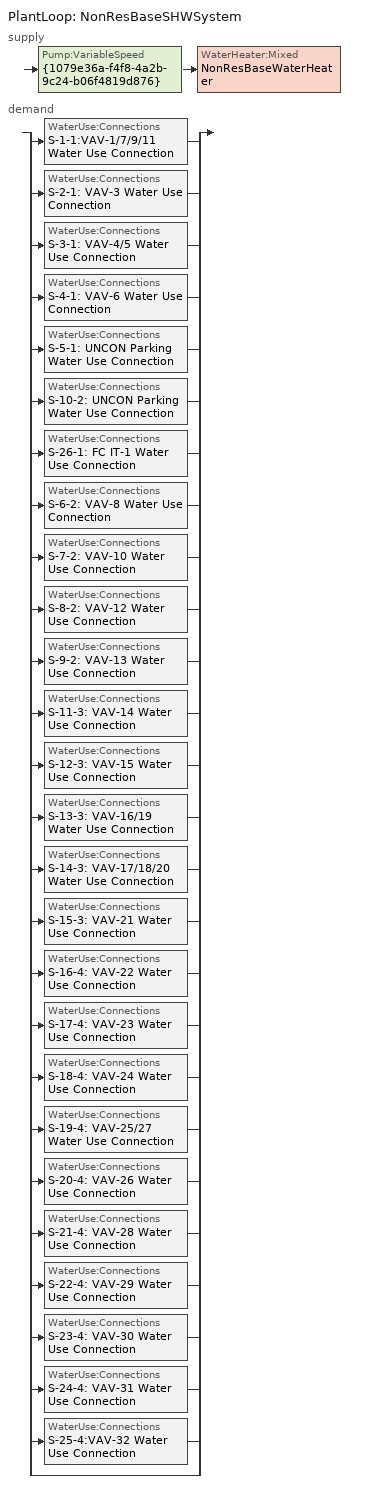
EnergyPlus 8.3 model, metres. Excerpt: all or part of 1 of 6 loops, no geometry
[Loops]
PlantLoop 'NonResBaseSHWSystem'
 supply: Pump:VariableSpeed '{1079e36a-f4f8-4a2b-9c24-b06f4819d876}' > WaterHeater:Mixed 'NonResBaseWaterHeater'
 demand: split
  | WaterUse:Connections 'S-1-1:VAV-1/7/9/11 Water Use Connection'
  | WaterUse:Connections 'S-2-1: VAV-3 Water Use Connection'
  | WaterUse:Connections 'S-3-1: VAV-4/5 Water Use Connection'
  | WaterUse:Connections 'S-4-1: VAV-6 Water Use Connection'
  | WaterUse:Connections 'S-5-1: UNCON Parking Water Use Connection'
  | WaterUse:Connections 'S-10-2: UNCON Parking Water Use Connection'
  | WaterUse:Connections 'S-26-1: FC IT-1 Water Use Connection'
  | WaterUse:Connections 'S-6-2: VAV-8 Water Use Connection'
  | WaterUse:Connections 'S-7-2: VAV-10 Water Use Connection'
  | WaterUse:Connections 'S-8-2: VAV-12 Water Use Connection'
  | WaterUse:Connections 'S-9-2: VAV-13 Water Use Connection'
  | WaterUse:Connections 'S-11-3: VAV-14 Water Use Connection'
  | WaterUse:Connections 'S-12-3: VAV-15 Water Use Connection'
  | WaterUse:Connections 'S-13-3: VAV-16/19 Water Use Connection'
  | WaterUse:Connections 'S-14-3: VAV-17/18/20 Water Use Connection'
  | WaterUse:Connections 'S-15-3: VAV-21 Water Use Connection'
  | WaterUse:Connections 'S-16-4: VAV-22 Water Use Connection'
  | WaterUse:Connections 'S-17-4: VAV-23 Water Use Connection'
  | WaterUse:Connections 'S-18-4: VAV-24 Water Use Connection'
  | WaterUse:Connections 'S-19-4: VAV-25/27 Water Use Connection'
  | WaterUse:Connections 'S-20-4: VAV-26 Water Use Connection'
  | WaterUse:Connections 'S-21-4: VAV-28 Water Use Connection'
  | WaterUse:Connections 'S-22-4: VAV-29 Water Use Connection'
  | WaterUse:Connections 'S-23-4: VAV-30 Water Use Connection'
  | WaterUse:Connections 'S-24-4: VAV-31 Water Use Connection'
  | WaterUse:Connections 'S-25-4:VAV-32 Water Use Connection'
  | bypass
[PlantLoop]
NonResBaseSHWSystem: Fluid Type=Water; Plant Equipment Operation Scheme=NonResBaseSHWSystem Operation Schemes; Maximum Loop Temperature {C}=100; Minimum Loop Temperature {C}=0; Maximum Loop Flow Rate {m3/s}=Autosize; Minimum Loop Flow Rate {m3/s}=0; Plant Loop Volume {m3}=Autocalculate; Load Distribution Scheme=Optimal
[Sizing:Plant]
NonResBaseSHWSystem: Loop Type=Heating; Design Loop Exit Temperature {C}=57.2222; Loop Design Temperature Difference {deltaC}=38.8889; Sizing Option=NonCoincident; Zone Timesteps in Averaging Window=1; Coincident Sizing Factor Mode=None
[PlantEquipmentOperationSchemes]
NonResBaseSHWSystem Operation Schemes: Control Scheme Object Type 1=PlantEquipmentOperation:HeatingLoad; Control Scheme Name 1=NonResBaseSHWSystem Heating Operation Scheme; Control Scheme Schedule Name 1=Always On Discrete
[PlantEquipmentOperation:HeatingLoad]
NonResBaseSHWSystem Heating Operation Scheme: Load Range Lower Limit 1 {W}=0; Load Range Upper Limit 1 {W}=1000000000; Range Equipment List Name 1=NonResBaseSHWSystem Heating Equipment List
[PlantEquipmentList]
NonResBaseSHWSystem Heating Equipment List: WaterHeater:Mixed, NonResBaseWaterHeater
[Pump:VariableSpeed]
{1079e36a-f4f8-4a2b-9c24-b06f4819d876}: Rated Flow Rate {m3/s}=Autosize; Rated Pump Head {Pa}=0; Rated Power Consumption {W}=Autosize; Motor Efficiency=0.9; Fraction of Motor Inefficiencies to Fluid Stream=0; Coefficient 1 of the Part Load Performance Curve=0; Coefficient 2 of the Part Load Performance Curve=1; Coefficient 3 of the Part Load Performance Curve=0; Coefficient 4 of the Part Load Performance Curve=0; Minimum Flow Rate {m3/s}=0; Pump Control Type=Intermittent
[WaterHeater:Mixed]
NonResBaseWaterHeater: Tank Volume {m3}=0.0719228; Setpoint Temperature Schedule=NonResBaseWaterHeater Setpoint Temp; Deadband Temperature Difference {deltaC}=2; Maximum Temperature Limit {C}=82.22; Heater Control Type=Cycle; Heater Maximum Capacity {W}=5707.56; Heater Ignition Minimum Flow Rate {m3/s}=0; Heater Ignition Delay {s}=0; Heater Fuel Type=NaturalGas; Heater Thermal Efficiency=0.78; Off Cycle Parasitic Fuel Consumption Rate {W}=219; Off Cycle Parasitic Fuel Type=NaturalGas; Off Cycle Parasitic Heat Fraction to Tank=0.8; On Cycle Parasitic Fuel Consumption Rate {W}=219; On Cycle Parasitic Fuel Type=NaturalGas; On Cycle Parasitic Heat Fraction to Tank=0; Ambient Temperature Indicator=Schedule; Ambient Temperature Schedule=NonResBaseWaterHeater Ambient Temperature; Off Cycle Loss Coefficient to Ambient Temperature {W/K}=5.275; Off Cycle Loss Fraction to Zone=1; On Cycle Loss Coefficient to Ambient Temperature {W/K}=5.275; On Cycle Loss Fraction to Zone=1; Use Side Effectiveness=1; Source Side Effectiveness=1; Use Side Design Flow Rate {m3/s}=Autosize; Source Side Design Flow Rate {m3/s}=Autosize; Indirect Water Heating Recovery Time {hr}=1.5
[WaterUse:Connections]
Name | Water Use Equipment Name 1
S-1-1:VAV-1/7/9/11 Water Use Connection | S-1-1:VAV-1/7/9/11 Water Use Equipment
S-2-1: VAV-3 Water Use Connection | S-2-1: VAV-3 Water Use Equipment
S-3-1: VAV-4/5 Water Use Connection | S-3-1: VAV-4/5 Water Use Equipment
S-4-1: VAV-6 Water Use Connection | S-4-1: VAV-6 Water Use Equipment
S-5-1: UNCON Parking Water Use Connection | S-5-1: UNCON Parking Water Use Equipment
S-10-2: UNCON Parking Water Use Connection | S-10-2: UNCON Parking Water Use Equipment
S-26-1: FC IT-1 Water Use Connection | S-26-1: FC IT-1 Water Use Equipment
S-6-2: VAV-8 Water Use Connection | S-6-2: VAV-8 Water Use Equipment
S-7-2: VAV-10 Water Use Connection | S-7-2: VAV-10 Water Use Equipment
S-8-2: VAV-12 Water Use Connection | S-8-2: VAV-12 Water Use Equipment
S-9-2: VAV-13 Water Use Connection | S-9-2: VAV-13 Water Use Equipment
S-11-3: VAV-14 Water Use Connection | S-11-3: VAV-14 Water Use Equipment
S-12-3: VAV-15 Water Use Connection | S-12-3: VAV-15 Water Use Equipment
S-13-3: VAV-16/19 Water Use Connection | S-13-3: VAV-16/19 Water Use Equipment
S-14-3: VAV-17/18/20 Water Use Connection | S-14-3: VAV-17/18/20 Water Use Equipment
S-15-3: VAV-21 Water Use Connection | S-15-3: VAV-21 Water Use Equipment
S-16-4: VAV-22 Water Use Connection | S-16-4: VAV-22 Water Use Equipment
S-17-4: VAV-23 Water Use Connection | S-17-4: VAV-23 Water Use Equipment
S-18-4: VAV-24 Water Use Connection | S-18-4: VAV-24 Water Use Equipment
S-19-4: VAV-25/27 Water Use Connection | S-19-4: VAV-25/27 Water Use Equipment
S-20-4: VAV-26 Water Use Connection | S-20-4: VAV-26 Water Use Equipment
S-21-4: VAV-28 Water Use Connection | S-21-4: VAV-28 Water Use Equipment
S-22-4: VAV-29 Water Use Connection | S-22-4: VAV-29 Water Use Equipment
S-23-4: VAV-30 Water Use Connection | S-23-4: VAV-30 Water Use Equipment
S-24-4: VAV-31 Water Use Connection | S-24-4: VAV-31 Water Use Equipment
S-25-4:VAV-32 Water Use Connection | S-25-4:VAV-32 Water Use Equipment
[WaterUse:Equipment]
Name | Peak Flow Rate {m3/s} | Flow Rate Fraction Schedule | Target Temperature Schedule
S-1-1:VAV-1/7/9/11 Water Use Equipment | 0 | OfficeServiceHotWater | S-1-1:VAV-1/7/9/11 Target SHW Temp
S-2-1: VAV-3 Water Use Equipment | 7.79795e-07 | OfficeServiceHotWater | S-2-1: VAV-3 Target SHW Temp
S-3-1: VAV-4/5 Water Use Equipment | 0 | OfficeServiceHotWater | S-3-1: VAV-4/5 Target SHW Temp
S-4-1: VAV-6 Water Use Equipment | 3.15136e-07 | OfficeServiceHotWater | S-4-1: VAV-6 Target SHW Temp
S-5-1: UNCON Parking Water Use Equipment | 0 | OfficeServiceHotWater | S-5-1: UNCON Parking Target SHW Temp
S-10-2: UNCON Parking Water Use Equipment | 0 | OfficeServiceHotWater | S-10-2: UNCON Parking Target SHW Temp
S-26-1: FC IT-1 Water Use Equipment | 1.51606e-07 | OfficeServiceHotWater | S-26-1: FC IT-1 Target SHW Temp
S-6-2: VAV-8 Water Use Equipment | 2.1009e-07 | ManufacturingServiceHotWater | S-6-2: VAV-8 Target SHW Temp
S-7-2: VAV-10 Water Use Equipment | 0 | ManufacturingServiceHotWater | S-7-2: VAV-10 Target SHW Temp
S-8-2: VAV-12 Water Use Equipment | 6.47305e-07 | ManufacturingServiceHotWater | S-8-2: VAV-12 Target SHW Temp
S-9-2: VAV-13 Water Use Equipment | 1.47253e-06 | ManufacturingServiceHotWater | S-9-2: VAV-13 Target SHW Temp
S-11-3: VAV-14 Water Use Equipment | 0 | ManufacturingServiceHotWater | S-11-3: VAV-14 Target SHW Temp
S-12-3: VAV-15 Water Use Equipment | 0 | RetailServiceHotWater | S-12-3: VAV-15 Target SHW Temp
S-13-3: VAV-16/19 Water Use Equipment | 4.88886e-06 | RetailServiceHotWater | S-13-3: VAV-16/19 Target SHW Temp
S-14-3: VAV-17/18/20 Water Use Equipment | 1.42522e-05 | RetailServiceHotWater | S-14-3: VAV-17/18/20 Target SHW Temp
S-15-3: VAV-21 Water Use Equipment | 4.60385e-07 | RetailServiceHotWater | S-15-3: VAV-21 Target SHW Temp
S-16-4: VAV-22 Water Use Equipment | 2.32803e-07 | OfficeServiceHotWater | S-16-4: VAV-22 Target SHW Temp
S-17-4: VAV-23 Water Use Equipment | 2.25232e-07 | OfficeServiceHotWater | S-17-4: VAV-23 Target SHW Temp
S-18-4: VAV-24 Water Use Equipment | 1.91447e-06 | OfficeServiceHotWater | S-18-4: VAV-24 Target SHW Temp
S-19-4: VAV-25/27 Water Use Equipment | 1.24067e-06 | OfficeServiceHotWater | S-19-4: VAV-25/27 Target SHW Temp
S-20-4: VAV-26 Water Use Equipment | 2.42279e-06 | OfficeServiceHotWater | S-20-4: VAV-26 Target SHW Temp
S-21-4: VAV-28 Water Use Equipment | 4.90292e-06 | OfficeServiceHotWater | S-21-4: VAV-28 Target SHW Temp
S-22-4: VAV-29 Water Use Equipment | 4.27457e-06 | OfficeServiceHotWater | S-22-4: VAV-29 Target SHW Temp
S-23-4: VAV-30 Water Use Equipment | 4.16416e-07 | OfficeServiceHotWater | S-23-4: VAV-30 Target SHW Temp
S-24-4: VAV-31 Water Use Equipment | 8.07594e-07 | OfficeServiceHotWater | S-24-4: VAV-31 Target SHW Temp
S-25-4:VAV-32 Water Use Equipment | 0 | OfficeServiceHotWater | S-25-4:VAV-32 Target SHW Temp
[SetpointManager:Scheduled]
{6cba4bf5-b34b-4586-80e2-729477c674a5}: Control Variable=Temperature; Schedule=NonResBaseSHWSystem Supply Temp Schedule; Setpoint Node or NodeList=NonResBaseSHWSystem Supply Mixer Outlet Node
[Schedule:Year]
ManufacturingServiceHotWater: ManufacturingServiceHotWaterWk, 1, 1, 12, 31
OfficeServiceHotWater: OfficeServiceHotWaterWk, 1, 1, 12, 31
RetailServiceHotWater: RetailServiceHotWaterWk, 1, 1, 12, 31
NonResBaseSHWSystem Supply Temp Schedule: Schedule:Week:Daily {601133f8-b88a-4c6a-9354-93ca13c1c42b}, 1, 1, 12, 31
NonResBaseWaterHeater Ambient Temperature: Schedule:Week:Daily {c60363e7-59fa-4cc2-88fa-2e42f4d2470a}, 1, 1, 12, 31
NonResBaseWaterHeater Setpoint Temp: Schedule:Week:Daily {851f0ced-017d-4930-887d-b8b1182b24b9}, 1, 1, 12, 31
S-1-1:VAV-1/7/9/11 Target SHW Temp: Schedule:Week:Daily {888cac94-e01a-413f-8fb4-9b9659e3621c}, 1, 1, 12, 31
S-10-2: UNCON Parking Target SHW Temp: Schedule:Week:Daily {7979ff77-c9bd-48e4-b662-63cbfb5ca4f3}, 1, 1, 12, 31
S-11-3: VAV-14 Target SHW Temp: Schedule:Week:Daily {1636ead8-d213-4718-b5b7-b9015d5b03ff}, 1, 1, 12, 31
S-12-3: VAV-15 Target SHW Temp: Schedule:Week:Daily {6a8dab16-1125-471a-8f5b-4e13bfe6629c}, 1, 1, 12, 31
S-13-3: VAV-16/19 Target SHW Temp: Schedule:Week:Daily {55d8860b-ed63-4d8b-a155-c0a525ddd032}, 1, 1, 12, 31
S-14-3: VAV-17/18/20 Target SHW Temp: Schedule:Week:Daily {2a24ef55-118a-43ca-8005-f41ef0fd2f1f}, 1, 1, 12, 31
S-15-3: VAV-21 Target SHW Temp: Schedule:Week:Daily {409124e4-1c77-44bd-bce1-d2d78a2a3f0f}, 1, 1, 12, 31
S-16-4: VAV-22 Target SHW Temp: Schedule:Week:Daily {d7219caf-95ce-445f-90f4-7cd94164374a}, 1, 1, 12, 31
S-17-4: VAV-23 Target SHW Temp: Schedule:Week:Daily {73318686-cc1f-4b76-9fd0-577df5c7f85e}, 1, 1, 12, 31
S-18-4: VAV-24 Target SHW Temp: Schedule:Week:Daily {69e142ad-6dba-4d2a-91b0-43f0be24fa31}, 1, 1, 12, 31
S-19-4: VAV-25/27 Target SHW Temp: Schedule:Week:Daily {9d4cad3e-4133-4b79-9c12-8c5a9dcf9a42}, 1, 1, 12, 31
S-2-1: VAV-3 Target SHW Temp: Schedule:Week:Daily {aa92a829-55ed-4a66-a0a8-2dbb4d2604b2}, 1, 1, 12, 31
S-20-4: VAV-26 Target SHW Temp: Schedule:Week:Daily {0428a3f6-007c-45da-8116-1a4097d386fd}, 1, 1, 12, 31
S-21-4: VAV-28 Target SHW Temp: Schedule:Week:Daily {a58fcd58-d4e6-4bf1-8053-1d1791c82879}, 1, 1, 12, 31
S-22-4: VAV-29 Target SHW Temp: Schedule:Week:Daily {7f4e1ea8-a418-4699-b1ef-8ec2135d94a2}, 1, 1, 12, 31
S-23-4: VAV-30 Target SHW Temp: Schedule:Week:Daily {0a0b1d48-bb76-4920-883a-503cf1913533}, 1, 1, 12, 31
S-24-4: VAV-31 Target SHW Temp: Schedule:Week:Daily {722b7fdf-1e84-45d0-866e-9621fd3647d4}, 1, 1, 12, 31
S-25-4:VAV-32 Target SHW Temp: Schedule:Week:Daily {6d7cb3fc-31ba-4aff-b2ac-f96f3118f7d6}, 1, 1, 12, 31
S-26-1: FC IT-1 Target SHW Temp: Schedule:Week:Daily {e8643b68-58ad-44f3-bf7c-73eb7672b25b}, 1, 1, 12, 31
S-3-1: VAV-4/5 Target SHW Temp: Schedule:Week:Daily {b83b9cae-9de0-41f6-8fd1-6078893141b3}, 1, 1, 12, 31
S-4-1: VAV-6 Target SHW Temp: Schedule:Week:Daily {30f09c30-0490-440b-af2f-64871ff4fcd2}, 1, 1, 12, 31
S-5-1: UNCON Parking Target SHW Temp: Schedule:Week:Daily {223ca65d-66d8-4ee5-a2e0-777ac0b2caa9}, 1, 1, 12, 31
S-6-2: VAV-8 Target SHW Temp: Schedule:Week:Daily {c076b9c2-17f3-4560-a80b-817e48a98e39}, 1, 1, 12, 31
S-7-2: VAV-10 Target SHW Temp: Schedule:Week:Daily {4279643d-64ab-4984-8d2e-31121c375ded}, 1, 1, 12, 31
S-8-2: VAV-12 Target SHW Temp: Schedule:Week:Daily {2cbec23d-4cac-4519-a4c3-58b6f366bdbe}, 1, 1, 12, 31
S-9-2: VAV-13 Target SHW Temp: Schedule:Week:Daily {dba744c4-e2f6-4a9f-a9b9-8645e14db6f7}, 1, 1, 12, 31
[Schedule:Week:Daily]
ManufacturingServiceHotWaterWk: ManufacturingServiceHotWaterSun, ManufacturingServiceHotWaterWD, ManufacturingServiceHotWaterWD, ManufacturingServiceHotWaterWD, ManufacturingServiceHotWaterWD, ManufacturingServiceHotWaterWD, ManufacturingServiceHotWaterSat, ManufacturingServiceHotWaterSun, OnDay, OffDay, ManufacturingServiceHotWaterSun, ManufacturingServiceHotWaterSun
OfficeServiceHotWaterWk: OfficeServiceHotWaterSun, OfficeServiceHotWaterWD, OfficeServiceHotWaterWD, OfficeServiceHotWaterWD, OfficeServiceHotWaterWD, OfficeServiceHotWaterWD, OfficeServiceHotWaterSat, OfficeServiceHotWaterSun, OnDay, OffDay, OfficeServiceHotWaterSun, OfficeServiceHotWaterSun
RetailServiceHotWaterWk: RetailServiceHotWaterSun, RetailServiceHotWaterWD, RetailServiceHotWaterWD, RetailServiceHotWaterWD, RetailServiceHotWaterWD, RetailServiceHotWaterWD, RetailServiceHotWaterSat, RetailServiceHotWaterSun, OnDay, OffDay, RetailServiceHotWaterSun, RetailServiceHotWaterSun
Schedule:Week:Daily {601133f8-b88a-4c6a-9354-93ca13c1c42b}: {5fa149ad-0309-48ea-897e-66c974d37e74}, {5fa149ad-0309-48ea-897e-66c974d37e74}, {5fa149ad-0309-48ea-897e-66c974d37e74}, {5fa149ad-0309-48ea-897e-66c974d37e74}, {5fa149ad-0309-48ea-897e-66c974d37e74}, {5fa149ad-0309-48ea-897e-66c974d37e74}, {5fa149ad-0309-48ea-897e-66c974d37e74}, {5fa149ad-0309-48ea-897e-66c974d37e74}, {5fa149ad-0309-48ea-897e-66c974d37e74}, {5fa149ad-0309-48ea-897e-66c974d37e74}, {5fa149ad-0309-48ea-897e-66c974d37e74}, {5fa149ad-0309-48ea-897e-66c974d37e74}
Schedule:Week:Daily {c60363e7-59fa-4cc2-88fa-2e42f4d2470a}: {897a64c9-d7b2-4f23-86f8-0cfa4eb2665f}, {897a64c9-d7b2-4f23-86f8-0cfa4eb2665f}, {897a64c9-d7b2-4f23-86f8-0cfa4eb2665f}, {897a64c9-d7b2-4f23-86f8-0cfa4eb2665f}, {897a64c9-d7b2-4f23-86f8-0cfa4eb2665f}, {897a64c9-d7b2-4f23-86f8-0cfa4eb2665f}, {897a64c9-d7b2-4f23-86f8-0cfa4eb2665f}, {897a64c9-d7b2-4f23-86f8-0cfa4eb2665f}, {897a64c9-d7b2-4f23-86f8-0cfa4eb2665f}, {897a64c9-d7b2-4f23-86f8-0cfa4eb2665f}, {897a64c9-d7b2-4f23-86f8-0cfa4eb2665f}, {897a64c9-d7b2-4f23-86f8-0cfa4eb2665f}
Schedule:Week:Daily {851f0ced-017d-4930-887d-b8b1182b24b9}: {26ae5ede-1922-48cb-a4de-907614153c4b}, {26ae5ede-1922-48cb-a4de-907614153c4b}, {26ae5ede-1922-48cb-a4de-907614153c4b}, {26ae5ede-1922-48cb-a4de-907614153c4b}, {26ae5ede-1922-48cb-a4de-907614153c4b}, {26ae5ede-1922-48cb-a4de-907614153c4b}, {26ae5ede-1922-48cb-a4de-907614153c4b}, {26ae5ede-1922-48cb-a4de-907614153c4b}, {26ae5ede-1922-48cb-a4de-907614153c4b}, {26ae5ede-1922-48cb-a4de-907614153c4b}, {26ae5ede-1922-48cb-a4de-907614153c4b}, {26ae5ede-1922-48cb-a4de-907614153c4b}
Schedule:Week:Daily {888cac94-e01a-413f-8fb4-9b9659e3621c}: {746cc993-d8ac-400a-8f75-416d5ae64531}, {746cc993-d8ac-400a-8f75-416d5ae64531}, {746cc993-d8ac-400a-8f75-416d5ae64531}, {746cc993-d8ac-400a-8f75-416d5ae64531}, {746cc993-d8ac-400a-8f75-416d5ae64531}, {746cc993-d8ac-400a-8f75-416d5ae64531}, {746cc993-d8ac-400a-8f75-416d5ae64531}, {746cc993-d8ac-400a-8f75-416d5ae64531}, {746cc993-d8ac-400a-8f75-416d5ae64531}, {746cc993-d8ac-400a-8f75-416d5ae64531}, {746cc993-d8ac-400a-8f75-416d5ae64531}, {746cc993-d8ac-400a-8f75-416d5ae64531}
Schedule:Week:Daily {7979ff77-c9bd-48e4-b662-63cbfb5ca4f3}: {84482f76-41a5-43c6-b0fb-2e3a4d21360a}, {84482f76-41a5-43c6-b0fb-2e3a4d21360a}, {84482f76-41a5-43c6-b0fb-2e3a4d21360a}, {84482f76-41a5-43c6-b0fb-2e3a4d21360a}, {84482f76-41a5-43c6-b0fb-2e3a4d21360a}, {84482f76-41a5-43c6-b0fb-2e3a4d21360a}, {84482f76-41a5-43c6-b0fb-2e3a4d21360a}, {84482f76-41a5-43c6-b0fb-2e3a4d21360a}, {84482f76-41a5-43c6-b0fb-2e3a4d21360a}, {84482f76-41a5-43c6-b0fb-2e3a4d21360a}, {84482f76-41a5-43c6-b0fb-2e3a4d21360a}, {84482f76-41a5-43c6-b0fb-2e3a4d21360a}
Schedule:Week:Daily {1636ead8-d213-4718-b5b7-b9015d5b03ff}: {47f43703-979d-4c4c-a7a3-50b28042e0dc}, {47f43703-979d-4c4c-a7a3-50b28042e0dc}, {47f43703-979d-4c4c-a7a3-50b28042e0dc}, {47f43703-979d-4c4c-a7a3-50b28042e0dc}, {47f43703-979d-4c4c-a7a3-50b28042e0dc}, {47f43703-979d-4c4c-a7a3-50b28042e0dc}, {47f43703-979d-4c4c-a7a3-50b28042e0dc}, {47f43703-979d-4c4c-a7a3-50b28042e0dc}, {47f43703-979d-4c4c-a7a3-50b28042e0dc}, {47f43703-979d-4c4c-a7a3-50b28042e0dc}, {47f43703-979d-4c4c-a7a3-50b28042e0dc}, {47f43703-979d-4c4c-a7a3-50b28042e0dc}
Schedule:Week:Daily {6a8dab16-1125-471a-8f5b-4e13bfe6629c}: {0848aee6-e55c-489f-815c-44bca56fe337}, {0848aee6-e55c-489f-815c-44bca56fe337}, {0848aee6-e55c-489f-815c-44bca56fe337}, {0848aee6-e55c-489f-815c-44bca56fe337}, {0848aee6-e55c-489f-815c-44bca56fe337}, {0848aee6-e55c-489f-815c-44bca56fe337}, {0848aee6-e55c-489f-815c-44bca56fe337}, {0848aee6-e55c-489f-815c-44bca56fe337}, {0848aee6-e55c-489f-815c-44bca56fe337}, {0848aee6-e55c-489f-815c-44bca56fe337}, {0848aee6-e55c-489f-815c-44bca56fe337}, {0848aee6-e55c-489f-815c-44bca56fe337}
Schedule:Week:Daily {55d8860b-ed63-4d8b-a155-c0a525ddd032}: {12fb47a5-0541-4fd5-8972-f40de6c870e4}, {12fb47a5-0541-4fd5-8972-f40de6c870e4}, {12fb47a5-0541-4fd5-8972-f40de6c870e4}, {12fb47a5-0541-4fd5-8972-f40de6c870e4}, {12fb47a5-0541-4fd5-8972-f40de6c870e4}, {12fb47a5-0541-4fd5-8972-f40de6c870e4}, {12fb47a5-0541-4fd5-8972-f40de6c870e4}, {12fb47a5-0541-4fd5-8972-f40de6c870e4}, {12fb47a5-0541-4fd5-8972-f40de6c870e4}, {12fb47a5-0541-4fd5-8972-f40de6c870e4}, {12fb47a5-0541-4fd5-8972-f40de6c870e4}, {12fb47a5-0541-4fd5-8972-f40de6c870e4}
Schedule:Week:Daily {2a24ef55-118a-43ca-8005-f41ef0fd2f1f}: {284d6932-6488-4d00-9a6c-cedbc0500942}, {284d6932-6488-4d00-9a6c-cedbc0500942}, {284d6932-6488-4d00-9a6c-cedbc0500942}, {284d6932-6488-4d00-9a6c-cedbc0500942}, {284d6932-6488-4d00-9a6c-cedbc0500942}, {284d6932-6488-4d00-9a6c-cedbc0500942}, {284d6932-6488-4d00-9a6c-cedbc0500942}, {284d6932-6488-4d00-9a6c-cedbc0500942}, {284d6932-6488-4d00-9a6c-cedbc0500942}, {284d6932-6488-4d00-9a6c-cedbc0500942}, {284d6932-6488-4d00-9a6c-cedbc0500942}, {284d6932-6488-4d00-9a6c-cedbc0500942}
Schedule:Week:Daily {409124e4-1c77-44bd-bce1-d2d78a2a3f0f}: {c1fd2620-9b27-467d-b2f3-397f4d3b6a9f}, {c1fd2620-9b27-467d-b2f3-397f4d3b6a9f}, {c1fd2620-9b27-467d-b2f3-397f4d3b6a9f}, {c1fd2620-9b27-467d-b2f3-397f4d3b6a9f}, {c1fd2620-9b27-467d-b2f3-397f4d3b6a9f}, {c1fd2620-9b27-467d-b2f3-397f4d3b6a9f}, {c1fd2620-9b27-467d-b2f3-397f4d3b6a9f}, {c1fd2620-9b27-467d-b2f3-397f4d3b6a9f}, {c1fd2620-9b27-467d-b2f3-397f4d3b6a9f}, {c1fd2620-9b27-467d-b2f3-397f4d3b6a9f}, {c1fd2620-9b27-467d-b2f3-397f4d3b6a9f}, {c1fd2620-9b27-467d-b2f3-397f4d3b6a9f}
Schedule:Week:Daily {d7219caf-95ce-445f-90f4-7cd94164374a}: {f6b5620a-ebca-4f1b-8243-6815288eb8fe}, {f6b5620a-ebca-4f1b-8243-6815288eb8fe}, {f6b5620a-ebca-4f1b-8243-6815288eb8fe}, {f6b5620a-ebca-4f1b-8243-6815288eb8fe}, {f6b5620a-ebca-4f1b-8243-6815288eb8fe}, {f6b5620a-ebca-4f1b-8243-6815288eb8fe}, {f6b5620a-ebca-4f1b-8243-6815288eb8fe}, {f6b5620a-ebca-4f1b-8243-6815288eb8fe}, {f6b5620a-ebca-4f1b-8243-6815288eb8fe}, {f6b5620a-ebca-4f1b-8243-6815288eb8fe}, {f6b5620a-ebca-4f1b-8243-6815288eb8fe}, {f6b5620a-ebca-4f1b-8243-6815288eb8fe}
Schedule:Week:Daily {73318686-cc1f-4b76-9fd0-577df5c7f85e}: {4736062a-b840-4ccb-841c-906a63a9b500}, {4736062a-b840-4ccb-841c-906a63a9b500}, {4736062a-b840-4ccb-841c-906a63a9b500}, {4736062a-b840-4ccb-841c-906a63a9b500}, {4736062a-b840-4ccb-841c-906a63a9b500}, {4736062a-b840-4ccb-841c-906a63a9b500}, {4736062a-b840-4ccb-841c-906a63a9b500}, {4736062a-b840-4ccb-841c-906a63a9b500}, {4736062a-b840-4ccb-841c-906a63a9b500}, {4736062a-b840-4ccb-841c-906a63a9b500}, {4736062a-b840-4ccb-841c-906a63a9b500}, {4736062a-b840-4ccb-841c-906a63a9b500}
Schedule:Week:Daily {69e142ad-6dba-4d2a-91b0-43f0be24fa31}: {c3b0fcdb-f0a0-487a-9ade-755ce317505e}, {c3b0fcdb-f0a0-487a-9ade-755ce317505e}, {c3b0fcdb-f0a0-487a-9ade-755ce317505e}, {c3b0fcdb-f0a0-487a-9ade-755ce317505e}, {c3b0fcdb-f0a0-487a-9ade-755ce317505e}, {c3b0fcdb-f0a0-487a-9ade-755ce317505e}, {c3b0fcdb-f0a0-487a-9ade-755ce317505e}, {c3b0fcdb-f0a0-487a-9ade-755ce317505e}, {c3b0fcdb-f0a0-487a-9ade-755ce317505e}, {c3b0fcdb-f0a0-487a-9ade-755ce317505e}, {c3b0fcdb-f0a0-487a-9ade-755ce317505e}, {c3b0fcdb-f0a0-487a-9ade-755ce317505e}
Schedule:Week:Daily {9d4cad3e-4133-4b79-9c12-8c5a9dcf9a42}: {dd677d69-1955-45c1-afd3-cf4d57929681}, {dd677d69-1955-45c1-afd3-cf4d57929681}, {dd677d69-1955-45c1-afd3-cf4d57929681}, {dd677d69-1955-45c1-afd3-cf4d57929681}, {dd677d69-1955-45c1-afd3-cf4d57929681}, {dd677d69-1955-45c1-afd3-cf4d57929681}, {dd677d69-1955-45c1-afd3-cf4d57929681}, {dd677d69-1955-45c1-afd3-cf4d57929681}, {dd677d69-1955-45c1-afd3-cf4d57929681}, {dd677d69-1955-45c1-afd3-cf4d57929681}, {dd677d69-1955-45c1-afd3-cf4d57929681}, {dd677d69-1955-45c1-afd3-cf4d57929681}
Schedule:Week:Daily {aa92a829-55ed-4a66-a0a8-2dbb4d2604b2}: {e4155810-d656-4c25-9afc-ce472dbdc019}, {e4155810-d656-4c25-9afc-ce472dbdc019}, {e4155810-d656-4c25-9afc-ce472dbdc019}, {e4155810-d656-4c25-9afc-ce472dbdc019}, {e4155810-d656-4c25-9afc-ce472dbdc019}, {e4155810-d656-4c25-9afc-ce472dbdc019}, {e4155810-d656-4c25-9afc-ce472dbdc019}, {e4155810-d656-4c25-9afc-ce472dbdc019}, {e4155810-d656-4c25-9afc-ce472dbdc019}, {e4155810-d656-4c25-9afc-ce472dbdc019}, {e4155810-d656-4c25-9afc-ce472dbdc019}, {e4155810-d656-4c25-9afc-ce472dbdc019}
Schedule:Week:Daily {0428a3f6-007c-45da-8116-1a4097d386fd}: {f9cb4721-3644-4c28-a794-f58352d647ac}, {f9cb4721-3644-4c28-a794-f58352d647ac}, {f9cb4721-3644-4c28-a794-f58352d647ac}, {f9cb4721-3644-4c28-a794-f58352d647ac}, {f9cb4721-3644-4c28-a794-f58352d647ac}, {f9cb4721-3644-4c28-a794-f58352d647ac}, {f9cb4721-3644-4c28-a794-f58352d647ac}, {f9cb4721-3644-4c28-a794-f58352d647ac}, {f9cb4721-3644-4c28-a794-f58352d647ac}, {f9cb4721-3644-4c28-a794-f58352d647ac}, {f9cb4721-3644-4c28-a794-f58352d647ac}, {f9cb4721-3644-4c28-a794-f58352d647ac}
Schedule:Week:Daily {a58fcd58-d4e6-4bf1-8053-1d1791c82879}: {483dc5be-8927-46ed-9e3b-45bf56ab46a0}, {483dc5be-8927-46ed-9e3b-45bf56ab46a0}, {483dc5be-8927-46ed-9e3b-45bf56ab46a0}, {483dc5be-8927-46ed-9e3b-45bf56ab46a0}, {483dc5be-8927-46ed-9e3b-45bf56ab46a0}, {483dc5be-8927-46ed-9e3b-45bf56ab46a0}, {483dc5be-8927-46ed-9e3b-45bf56ab46a0}, {483dc5be-8927-46ed-9e3b-45bf56ab46a0}, {483dc5be-8927-46ed-9e3b-45bf56ab46a0}, {483dc5be-8927-46ed-9e3b-45bf56ab46a0}, {483dc5be-8927-46ed-9e3b-45bf56ab46a0}, {483dc5be-8927-46ed-9e3b-45bf56ab46a0}
Schedule:Week:Daily {7f4e1ea8-a418-4699-b1ef-8ec2135d94a2}: {ff2e293a-491a-4741-86f6-d8ac75b2df52}, {ff2e293a-491a-4741-86f6-d8ac75b2df52}, {ff2e293a-491a-4741-86f6-d8ac75b2df52}, {ff2e293a-491a-4741-86f6-d8ac75b2df52}, {ff2e293a-491a-4741-86f6-d8ac75b2df52}, {ff2e293a-491a-4741-86f6-d8ac75b2df52}, {ff2e293a-491a-4741-86f6-d8ac75b2df52}, {ff2e293a-491a-4741-86f6-d8ac75b2df52}, {ff2e293a-491a-4741-86f6-d8ac75b2df52}, {ff2e293a-491a-4741-86f6-d8ac75b2df52}, {ff2e293a-491a-4741-86f6-d8ac75b2df52}, {ff2e293a-491a-4741-86f6-d8ac75b2df52}
Schedule:Week:Daily {0a0b1d48-bb76-4920-883a-503cf1913533}: {c50f9dce-92d9-4a19-a029-7ab55f1eec52}, {c50f9dce-92d9-4a19-a029-7ab55f1eec52}, {c50f9dce-92d9-4a19-a029-7ab55f1eec52}, {c50f9dce-92d9-4a19-a029-7ab55f1eec52}, {c50f9dce-92d9-4a19-a029-7ab55f1eec52}, {c50f9dce-92d9-4a19-a029-7ab55f1eec52}, {c50f9dce-92d9-4a19-a029-7ab55f1eec52}, {c50f9dce-92d9-4a19-a029-7ab55f1eec52}, {c50f9dce-92d9-4a19-a029-7ab55f1eec52}, {c50f9dce-92d9-4a19-a029-7ab55f1eec52}, {c50f9dce-92d9-4a19-a029-7ab55f1eec52}, {c50f9dce-92d9-4a19-a029-7ab55f1eec52}
Schedule:Week:Daily {722b7fdf-1e84-45d0-866e-9621fd3647d4}: {d0ff04c5-15ea-4cc1-9d08-4c84b93b8328}, {d0ff04c5-15ea-4cc1-9d08-4c84b93b8328}, {d0ff04c5-15ea-4cc1-9d08-4c84b93b8328}, {d0ff04c5-15ea-4cc1-9d08-4c84b93b8328}, {d0ff04c5-15ea-4cc1-9d08-4c84b93b8328}, {d0ff04c5-15ea-4cc1-9d08-4c84b93b8328}, {d0ff04c5-15ea-4cc1-9d08-4c84b93b8328}, {d0ff04c5-15ea-4cc1-9d08-4c84b93b8328}, {d0ff04c5-15ea-4cc1-9d08-4c84b93b8328}, {d0ff04c5-15ea-4cc1-9d08-4c84b93b8328}, {d0ff04c5-15ea-4cc1-9d08-4c84b93b8328}, {d0ff04c5-15ea-4cc1-9d08-4c84b93b8328}
Schedule:Week:Daily {6d7cb3fc-31ba-4aff-b2ac-f96f3118f7d6}: {fe9a2bb0-e14f-4ec0-955d-50dc08584d6a}, {fe9a2bb0-e14f-4ec0-955d-50dc08584d6a}, {fe9a2bb0-e14f-4ec0-955d-50dc08584d6a}, {fe9a2bb0-e14f-4ec0-955d-50dc08584d6a}, {fe9a2bb0-e14f-4ec0-955d-50dc08584d6a}, {fe9a2bb0-e14f-4ec0-955d-50dc08584d6a}, {fe9a2bb0-e14f-4ec0-955d-50dc08584d6a}, {fe9a2bb0-e14f-4ec0-955d-50dc08584d6a}, {fe9a2bb0-e14f-4ec0-955d-50dc08584d6a}, {fe9a2bb0-e14f-4ec0-955d-50dc08584d6a}, {fe9a2bb0-e14f-4ec0-955d-50dc08584d6a}, {fe9a2bb0-e14f-4ec0-955d-50dc08584d6a}
Schedule:Week:Daily {e8643b68-58ad-44f3-bf7c-73eb7672b25b}: {eab5664e-5ffd-4900-8f93-65462ceef8ca}, {eab5664e-5ffd-4900-8f93-65462ceef8ca}, {eab5664e-5ffd-4900-8f93-65462ceef8ca}, {eab5664e-5ffd-4900-8f93-65462ceef8ca}, {eab5664e-5ffd-4900-8f93-65462ceef8ca}, {eab5664e-5ffd-4900-8f93-65462ceef8ca}, {eab5664e-5ffd-4900-8f93-65462ceef8ca}, {eab5664e-5ffd-4900-8f93-65462ceef8ca}, {eab5664e-5ffd-4900-8f93-65462ceef8ca}, {eab5664e-5ffd-4900-8f93-65462ceef8ca}, {eab5664e-5ffd-4900-8f93-65462ceef8ca}, {eab5664e-5ffd-4900-8f93-65462ceef8ca}
Schedule:Week:Daily {b83b9cae-9de0-41f6-8fd1-6078893141b3}: {f042214c-912b-4bb2-9505-92e719df8e17}, {f042214c-912b-4bb2-9505-92e719df8e17}, {f042214c-912b-4bb2-9505-92e719df8e17}, {f042214c-912b-4bb2-9505-92e719df8e17}, {f042214c-912b-4bb2-9505-92e719df8e17}, {f042214c-912b-4bb2-9505-92e719df8e17}, {f042214c-912b-4bb2-9505-92e719df8e17}, {f042214c-912b-4bb2-9505-92e719df8e17}, {f042214c-912b-4bb2-9505-92e719df8e17}, {f042214c-912b-4bb2-9505-92e719df8e17}, {f042214c-912b-4bb2-9505-92e719df8e17}, {f042214c-912b-4bb2-9505-92e719df8e17}
Schedule:Week:Daily {30f09c30-0490-440b-af2f-64871ff4fcd2}: {1c804101-67c8-4ee1-99cc-bf791087fd4c}, {1c804101-67c8-4ee1-99cc-bf791087fd4c}, {1c804101-67c8-4ee1-99cc-bf791087fd4c}, {1c804101-67c8-4ee1-99cc-bf791087fd4c}, {1c804101-67c8-4ee1-99cc-bf791087fd4c}, {1c804101-67c8-4ee1-99cc-bf791087fd4c}, {1c804101-67c8-4ee1-99cc-bf791087fd4c}, {1c804101-67c8-4ee1-99cc-bf791087fd4c}, {1c804101-67c8-4ee1-99cc-bf791087fd4c}, {1c804101-67c8-4ee1-99cc-bf791087fd4c}, {1c804101-67c8-4ee1-99cc-bf791087fd4c}, {1c804101-67c8-4ee1-99cc-bf791087fd4c}
Schedule:Week:Daily {223ca65d-66d8-4ee5-a2e0-777ac0b2caa9}: {471b83a8-3bdb-49d8-b15e-77512351afb3}, {471b83a8-3bdb-49d8-b15e-77512351afb3}, {471b83a8-3bdb-49d8-b15e-77512351afb3}, {471b83a8-3bdb-49d8-b15e-77512351afb3}, {471b83a8-3bdb-49d8-b15e-77512351afb3}, {471b83a8-3bdb-49d8-b15e-77512351afb3}, {471b83a8-3bdb-49d8-b15e-77512351afb3}, {471b83a8-3bdb-49d8-b15e-77512351afb3}, {471b83a8-3bdb-49d8-b15e-77512351afb3}, {471b83a8-3bdb-49d8-b15e-77512351afb3}, {471b83a8-3bdb-49d8-b15e-77512351afb3}, {471b83a8-3bdb-49d8-b15e-77512351afb3}
Schedule:Week:Daily {c076b9c2-17f3-4560-a80b-817e48a98e39}: {a4ad0c04-b596-4c11-bbeb-5e425e06deed}, {a4ad0c04-b596-4c11-bbeb-5e425e06deed}, {a4ad0c04-b596-4c11-bbeb-5e425e06deed}, {a4ad0c04-b596-4c11-bbeb-5e425e06deed}, {a4ad0c04-b596-4c11-bbeb-5e425e06deed}, {a4ad0c04-b596-4c11-bbeb-5e425e06deed}, {a4ad0c04-b596-4c11-bbeb-5e425e06deed}, {a4ad0c04-b596-4c11-bbeb-5e425e06deed}, {a4ad0c04-b596-4c11-bbeb-5e425e06deed}, {a4ad0c04-b596-4c11-bbeb-5e425e06deed}, {a4ad0c04-b596-4c11-bbeb-5e425e06deed}, {a4ad0c04-b596-4c11-bbeb-5e425e06deed}
Schedule:Week:Daily {4279643d-64ab-4984-8d2e-31121c375ded}: {083d6f12-2e7f-4236-b424-3295e9ef1c19}, {083d6f12-2e7f-4236-b424-3295e9ef1c19}, {083d6f12-2e7f-4236-b424-3295e9ef1c19}, {083d6f12-2e7f-4236-b424-3295e9ef1c19}, {083d6f12-2e7f-4236-b424-3295e9ef1c19}, {083d6f12-2e7f-4236-b424-3295e9ef1c19}, {083d6f12-2e7f-4236-b424-3295e9ef1c19}, {083d6f12-2e7f-4236-b424-3295e9ef1c19}, {083d6f12-2e7f-4236-b424-3295e9ef1c19}, {083d6f12-2e7f-4236-b424-3295e9ef1c19}, {083d6f12-2e7f-4236-b424-3295e9ef1c19}, {083d6f12-2e7f-4236-b424-3295e9ef1c19}
Schedule:Week:Daily {2cbec23d-4cac-4519-a4c3-58b6f366bdbe}: {d1aeb423-38e6-4f3b-8aa2-8d433b2e0653}, {d1aeb423-38e6-4f3b-8aa2-8d433b2e0653}, {d1aeb423-38e6-4f3b-8aa2-8d433b2e0653}, {d1aeb423-38e6-4f3b-8aa2-8d433b2e0653}, {d1aeb423-38e6-4f3b-8aa2-8d433b2e0653}, {d1aeb423-38e6-4f3b-8aa2-8d433b2e0653}, {d1aeb423-38e6-4f3b-8aa2-8d433b2e0653}, {d1aeb423-38e6-4f3b-8aa2-8d433b2e0653}, {d1aeb423-38e6-4f3b-8aa2-8d433b2e0653}, {d1aeb423-38e6-4f3b-8aa2-8d433b2e0653}, {d1aeb423-38e6-4f3b-8aa2-8d433b2e0653}, {d1aeb423-38e6-4f3b-8aa2-8d433b2e0653}
Schedule:Week:Daily {dba744c4-e2f6-4a9f-a9b9-8645e14db6f7}: {2b26b452-8dc9-4933-9114-a6a277c932d6}, {2b26b452-8dc9-4933-9114-a6a277c932d6}, {2b26b452-8dc9-4933-9114-a6a277c932d6}, {2b26b452-8dc9-4933-9114-a6a277c932d6}, {2b26b452-8dc9-4933-9114-a6a277c932d6}, {2b26b452-8dc9-4933-9114-a6a277c932d6}, {2b26b452-8dc9-4933-9114-a6a277c932d6}, {2b26b452-8dc9-4933-9114-a6a277c932d6}, {2b26b452-8dc9-4933-9114-a6a277c932d6}, {2b26b452-8dc9-4933-9114-a6a277c932d6}, {2b26b452-8dc9-4933-9114-a6a277c932d6}, {2b26b452-8dc9-4933-9114-a6a277c932d6}
[Schedule:Day:Interval]
OnDay: No, 01:00, 1, 02:00, 1, 03:00, 1, 04:00, 1, 05:00, 1, 06:00, 1, 07:00, 1, 08:00, 1, 09:00, 1, 10:00, 1, 11:00, 1, 12:00, 1, 13:00, 1, 14:00, 1, 15:00, 1, 16:00, 1, 17:00, 1, 18:00, 1, 19:00, 1, 20:00, 1, 21:00, 1, 22:00, 1, 23:00, 1, 24:00, 1
OffDay: No, 01:00, 0, 02:00, 0, 03:00, 0, 04:00, 0, 05:00, 0, 06:00, 0, 07:00, 0, 08:00, 0, 09:00, 0, 10:00, 0, 11:00, 0, 12:00, 0, 13:00, 0, 14:00, 0, 15:00, 0, 16:00, 0, 17:00, 0, 18:00, 0, 19:00, 0, 20:00, 0, 21:00, 0, 22:00, 0, 23:00, 0, 24:00, 0
ManufacturingServiceHotWaterSat; OfficeServiceHotWaterSat: No, 01:00, 0.05, 02:00, 0.05, 03:00, 0.05, 04:00, 0.05, 05:00, 0.05, 06:00, 0.08, 07:00, 0.07, 08:00, 0.11, 09:00, 0.15, 10:00, 0.21, 11:00, 0.19, 12:00, 0.23, 13:00, 0.2, 14:00, 0.19, 15:00, 0.15, 16:00, 0.12, 17:00, 0.14, 18:00, 0.07, 19:00, 0.07, 20:00, 0.07, 21:00, 0.07, 22:00, 0.09, 23:00, 0.05, 24:00, 0.05
ManufacturingServiceHotWaterSun; OfficeServiceHotWaterSun: No, 01:00, 0.04, 02:00, 0.04, 03:00, 0.04, 04:00, 0.04, 05:00, 0.04, 06:00, 0.07, 07:00, 0.04, 08:00, 0.04, 09:00, 0.04, 10:00, 0.04, 11:00, 0.04, 12:00, 0.06, 13:00, 0.06, 14:00, 0.09, 15:00, 0.06, 16:00, 0.04, 17:00, 0.04, 18:00, 0.04, 19:00, 0.04, 20:00, 0.04, 21:00, 0.04, 22:00, 0.07, 23:00, 0.04, 24:00, 0.04
ManufacturingServiceHotWaterWD; OfficeServiceHotWaterWD: No, 01:00, 0.05, 02:00, 0.05, 03:00, 0.05, 04:00, 0.05, 05:00, 0.05, 06:00, 0.08, 07:00, 0.07, 08:00, 0.19, 09:00, 0.35, 10:00, 0.38, 11:00, 0.39, 12:00, 0.47, 13:00, 0.57, 14:00, 0.54, 15:00, 0.34, 16:00, 0.33, 17:00, 0.44, 18:00, 0.26, 19:00, 0.21, 20:00, 0.15, 21:00, 0.17, 22:00, 0.08, 23:00, 0.05, 24:00, 0.05
RetailServiceHotWaterSat: No, 01:00, 0.11, 02:00, 0.1, 03:00, 0.08, 04:00, 0.06, 05:00, 0.06, 06:00, 0.06, 07:00, 0.07, 08:00, 0.2, 09:00, 0.24, 10:00, 0.27, 11:00, 0.42, 12:00, 0.54, 13:00, 0.59, 14:00, 0.6, 15:00, 0.49, 16:00, 0.48, 17:00, 0.47, 18:00, 0.46, 19:00, 0.44, 20:00, 0.36, 21:00, 0.29, 22:00, 0.22, 23:00, 0.16, 24:00, 0.13
RetailServiceHotWaterSun: No, 01:00, 0.07, 02:00, 0.07, 03:00, 0.07, 04:00, 0.06, 05:00, 0.06, 06:00, 0.06, 07:00, 0.07, 08:00, 0.1, 09:00, 0.12, 10:00, 0.14, 11:00, 0.29, 12:00, 0.31, 13:00, 0.36, 14:00, 0.36, 15:00, 0.34, 16:00, 0.35, 17:00, 0.37, 18:00, 0.34, 19:00, 0.25, 20:00, 0.27, 21:00, 0.21, 22:00, 0.16, 23:00, 0.1, 24:00, 0.06
RetailServiceHotWaterWD: No, 01:00, 0.04, 02:00, 0.05, 03:00, 0.05, 04:00, 0.04, 05:00, 0.04, 06:00, 0.04, 07:00, 0.04, 08:00, 0.15, 09:00, 0.23, 10:00, 0.32, 11:00, 0.41, 12:00, 0.57, 13:00, 0.62, 14:00, 0.61, 15:00, 0.5, 16:00, 0.45, 17:00, 0.46, 18:00, 0.47, 19:00, 0.42, 20:00, 0.34, 21:00, 0.33, 22:00, 0.23, 23:00, 0.13, 24:00, 0.08
{083d6f12-2e7f-4236-b424-3295e9ef1c19}; {0848aee6-e55c-489f-815c-44bca56fe337}; {12fb47a5-0541-4fd5-8972-f40de6c870e4}; {1c804101-67c8-4ee1-99cc-bf791087fd4c}; {26ae5ede-1922-48cb-a4de-907614153c4b}; {284d6932-6488-4d00-9a6c-cedbc0500942}; {2b26b452-8dc9-4933-9114-a6a277c932d6}; {471b83a8-3bdb-49d8-b15e-77512351afb3}; {4736062a-b840-4ccb-841c-906a63a9b500}; {47f43703-979d-4c4c-a7a3-50b28042e0dc}; {483dc5be-8927-46ed-9e3b-45bf56ab46a0}; {5fa149ad-0309-48ea-897e-66c974d37e74}; {746cc993-d8ac-400a-8f75-416d5ae64531}; {84482f76-41a5-43c6-b0fb-2e3a4d21360a}; {a4ad0c04-b596-4c11-bbeb-5e425e06deed}; {c1fd2620-9b27-467d-b2f3-397f4d3b6a9f}; {c3b0fcdb-f0a0-487a-9ade-755ce317505e}; {c50f9dce-92d9-4a19-a029-7ab55f1eec52}; {d0ff04c5-15ea-4cc1-9d08-4c84b93b8328}; {d1aeb423-38e6-4f3b-8aa2-8d433b2e0653}; {dd677d69-1955-45c1-afd3-cf4d57929681}; {e4155810-d656-4c25-9afc-ce472dbdc019}; {eab5664e-5ffd-4900-8f93-65462ceef8ca}; {f042214c-912b-4bb2-9505-92e719df8e17}; {f6b5620a-ebca-4f1b-8243-6815288eb8fe}; {f9cb4721-3644-4c28-a794-f58352d647ac}; {fe9a2bb0-e14f-4ec0-955d-50dc08584d6a}; {ff2e293a-491a-4741-86f6-d8ac75b2df52}: No, 24:00, 57.2222
{897a64c9-d7b2-4f23-86f8-0cfa4eb2665f}: No, 24:00, 20
[Schedule:Constant]
Always On Discrete: Hourly Value=1
